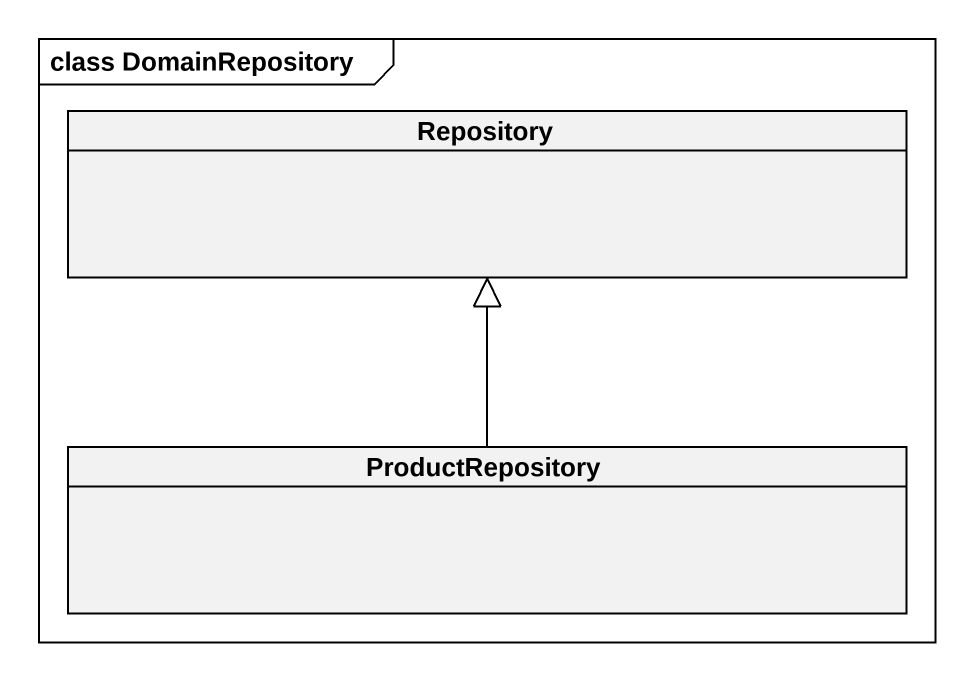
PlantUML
@startuml
mainframe class DomainRepository
hide circle
hide empty members
class Repository
class ProductRepository
ProductRepository -up-|> Repository
@enduml
